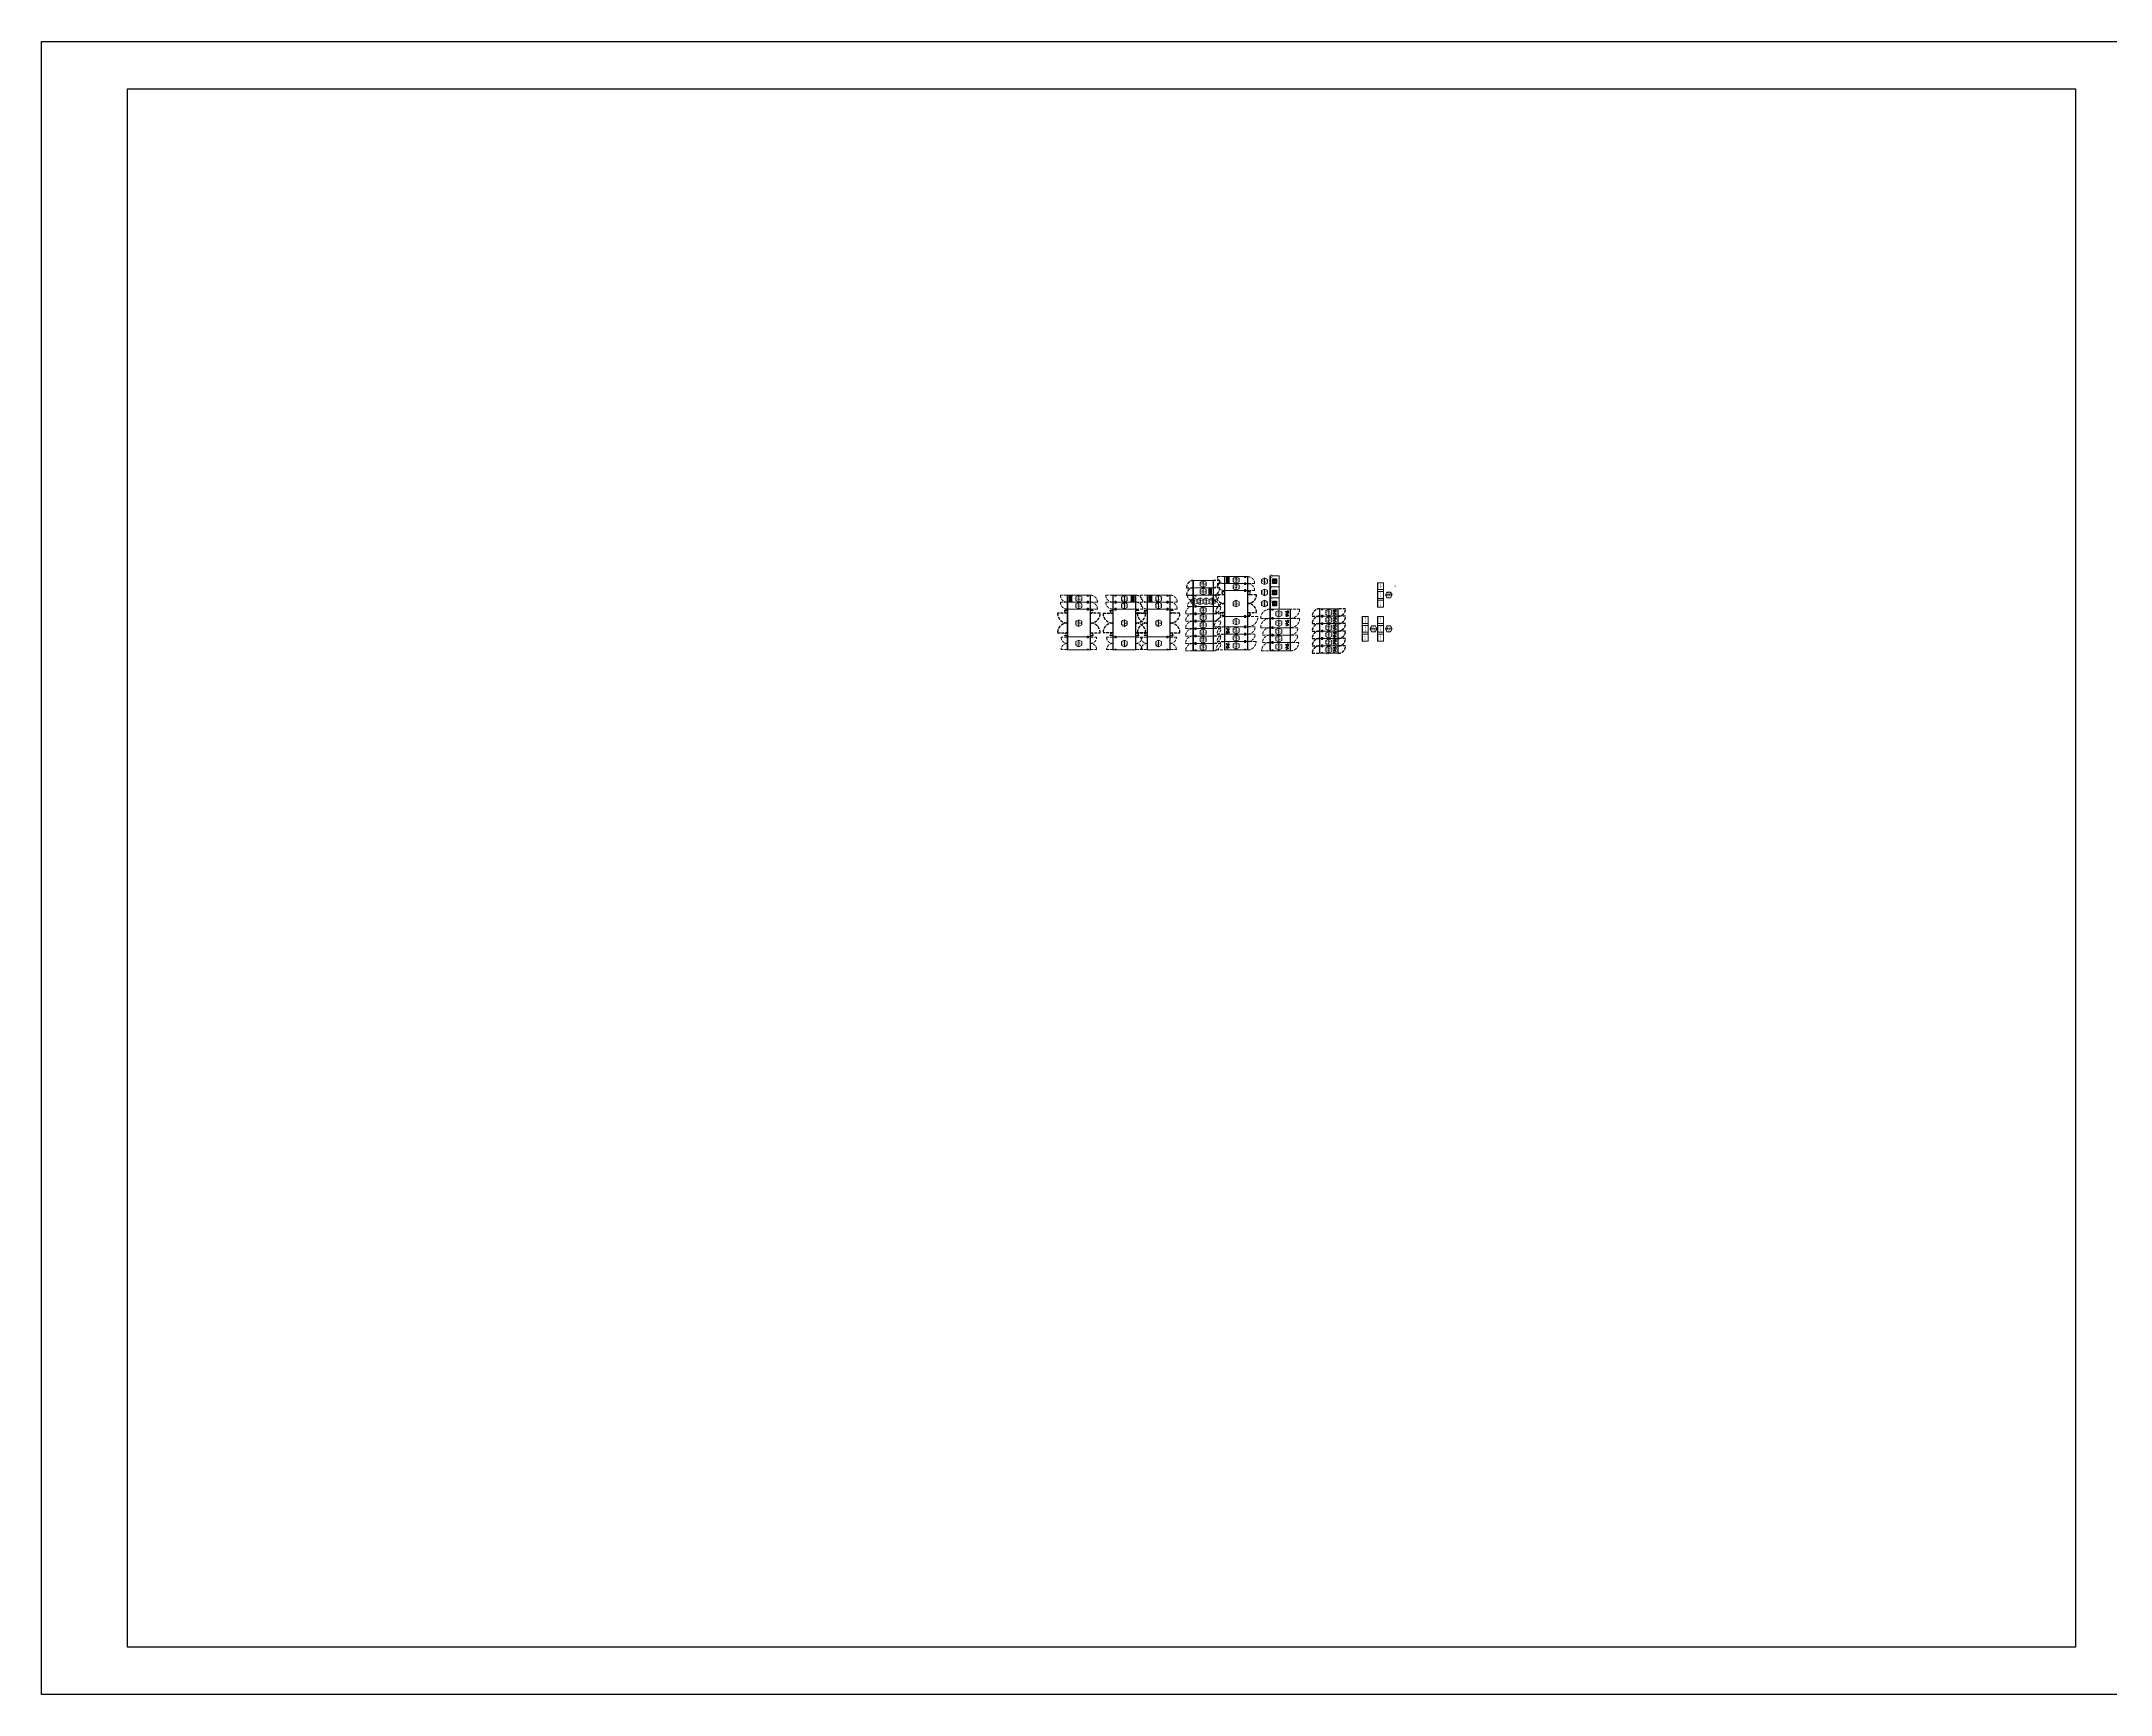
# Model space of a CAD drawing. Header units: millimetres. Extents: x 0 to 504600, y -356400 to 891000.
# Drawn here: x 0 to 223085, y 712800 to 891000 of the extents above; entities that cross this region are included whole.
import ezdxf
from ezdxf.enums import TextEntityAlignment as Align

# ---------------------------------------------------------------- set-up
doc = ezdxf.new("R2010")
doc.units = ezdxf.units.MM
doc.header["$LTSCALE"] = 150
doc.linetypes.add('D1', pattern=[3, 1, -1, 1])
doc.linetypes.add('LH2', pattern=[2.85, 2, -0.85])
doc.layers.get('Defpoints').update_dxf_attribs({"color": 150})
doc.layers.add('-----31 Base Plan Equipment', color=5, linetype='Continuous', lineweight=0)
doc.layers.add('NOPLOT', color=191, linetype='Continuous', plot=False)
doc.styles.add('ELEC', font='')
doc.styles.get('ELEC').set_extended_font_data('Dotum')

# ---------------------------------------------------------------- blocks, each defined once
blk = doc.blocks.new('A$C2e8f9a8b')
at = {"color": 0}
blk.add_line((30, 750), (30, 0), dxfattribs=at)
blk.add_lwpolyline([(650, 0), (0, 0), (0, 750), (650, 750)], close=True, dxfattribs=at)
blk = doc.blocks.new('UPS 600kV')
blk.add_line((800, 850), (-402, 850))
blk.add_lwpolyline([(798, -100), (-402, -100), (-402, 900), (798, 900)], close=True)
at = {"layer": 'NOPLOT'}
for p, q in [((-52, 199), (448, 601)), ((448, 199), (-52, 601)), ((-52, 400), (448, 400))]:
    blk.add_line(p, q, dxfattribs=at)
blk.add_lwpolyline([(448, 601), (448, 199), (-52, 199), (-52, 601)], close=True, dxfattribs=at)
at = {"layer": 'NOPLOT', "style": 'ELEC', "width": 0.85}
blk.add_text('UPS 600', height=178.2, dxfattribs=at).set_placement((-26, 731), align=Align.MIDDLE_LEFT)
blk = doc.blocks.new('900X2500')
at = {"color": 8, "linetype": 'LH2'}
for p, q in [((-3400, 0), (-2458, 0)), ((900, 900), (-42, 900))]:
    blk.add_line(p, q, dxfattribs=at)
for p, q in [((-2460, 900), (-2460, 0)), ((-210, 850), (-360, 800)), ((-360, 850), (-210, 800)), ((-210, 50), (-360, 100)), ((-360, 50), (-210, 100)), ((-40, 900), (-40, 0))]:
    blk.add_line(p, q)
at = {"elevation": 0}
for points in [[(-2500, 900), (-2500, 0), (0, 0), (0, 900)], [(-360, 850), (-210, 850), (-210, 800), (-360, 800)], [(-360, 50), (-210, 50), (-210, 100), (-360, 100)]]:
    blk.add_lwpolyline(points, close=True, dxfattribs=at)
at = {"color": 8, "linetype": 'LH2'}
for centre, start, end in [((-2500, 0), 90, 180), ((0, 900), 270, 0)]:
    blk.add_arc(centre, 900, start, end, dxfattribs=at)
blk = doc.blocks.new('800X2500')
at = {"color": 8, "linetype": 'LH2'}
for p, q in [((-3300, 0), (-2458, 0)), ((800, 800), (-42, 800))]:
    blk.add_line(p, q, dxfattribs=at)
for p, q in [((-2460, 800), (-2460, 0)), ((-210, 750), (-360, 700)), ((-360, 750), (-210, 700)), ((-210, 50), (-360, 100)), ((-360, 50), (-210, 100)), ((-40, 800), (-40, 0))]:
    blk.add_line(p, q)
for points in [[(-2500, 800), (-2500, 0), (0, 0), (0, 800)], [(-360, 750), (-210, 750), (-210, 700), (-360, 700)], [(-360, 50), (-210, 50), (-210, 100), (-360, 100)]]:
    blk.add_lwpolyline(points, close=True)
for centre, start, end in [((-2500, 0), 90, 180), ((0, 800), 270, 0)]:
    blk.add_arc(centre, 800, start, end, dxfattribs=at)
blk = doc.blocks.new('1100X2500')
at = {"color": 8, "linetype": 'LH2'}
for p, q in [((-3600, 0), (-2458, 0)), ((1100, 1100), (-42, 1100))]:
    blk.add_line(p, q, dxfattribs=at)
for p, q in [((-2460, 1100), (-2460, 0)), ((-210, 1050), (-360, 1000)), ((-360, 1050), (-210, 1000)), ((-210, 50), (-360, 100)), ((-360, 50), (-210, 100)), ((-40, 1100), (-40, 0))]:
    blk.add_line(p, q)
at = {"elevation": 0}
for points in [[(-2500, 1100), (-2500, 0), (0, 0), (0, 1100)], [(-360, 1050), (-210, 1050), (-210, 1000), (-360, 1000)], [(-360, 50), (-210, 50), (-210, 100), (-360, 100)]]:
    blk.add_lwpolyline(points, close=True, dxfattribs=at)
at = {"color": 8, "linetype": 'LH2'}
for centre, start, end in [((-2500, 0), 90, 180), ((0, 1100), 270, 0)]:
    blk.add_arc(centre, 1100, start, end, dxfattribs=at)
blk = doc.blocks.new('750X2500')
at = {"color": 8, "linetype": 'LH2'}
for p, q in [((-3250, 750), (-2458, 750)), ((750, 0), (-42, 0))]:
    blk.add_line(p, q, dxfattribs=at)
for p, q in [((-2460, 750), (-2460, 0)), ((-210, 700), (-360, 650)), ((-360, 700), (-210, 650)), ((-210, 50), (-360, 100)), ((-360, 50), (-210, 100)), ((-40, 750), (-40, 0))]:
    blk.add_line(p, q)
for points in [[(-2500, 750), (-2500, 0), (0, 0), (0, 750)], [(-360, 700), (-210, 700), (-210, 650), (-360, 650)], [(-360, 50), (-210, 50), (-210, 100), (-360, 100)]]:
    blk.add_lwpolyline(points, close=True)
for centre, start, end in [((-2500, 750), 180, 270), ((0, 0), 0, 90)]:
    blk.add_arc(centre, 750, start, end, dxfattribs=at)
blk = doc.blocks.new('1400X2500')
at = {"color": 8, "linetype": 'LH2'}
for p, q in [((-2500, 1360, 0), (-3160, 1360, 0)), ((-2500, 40, 0), (-3160, 40, 0)), ((0, 1360, 0), (660, 1360, 0)), ((0, 40, 0), (660, 40, 0))]:
    blk.add_line(p, q, dxfattribs=at)
for p, q in [((-2458, 0, 0), (-2458, 1400, 0)), ((-360, 1350, 0), (-210, 1300, 0)), ((-360, 1300, 0), (-210, 1350, 0)), ((-360, 100, 0), (-210, 50, 0)), ((-360, 50, 0), (-210, 100, 0)), ((-40, 0), (-40, 1400))]:
    blk.add_line(p, q)
for points in [[(0, 0), (0, 1400), (-2500, 1400), (-2500, 0)], [(-210, 1350), (-210, 1300), (-360, 1300), (-360, 1350)], [(-210, 100), (-210, 50), (-360, 50), (-360, 100)]]:
    blk.add_lwpolyline(points, close=True)
for centre, start, end in [((-2500, 1360, 0), 180, 270), ((-2500, 40, 0), 90, 180), ((0, 1360, 0), 270, 0), ((0, 40, 0), 0, 90)]:
    blk.add_arc(centre, 660, start, end, dxfattribs=at)
blk = doc.blocks.new('800x2200')
at = {"color": 8, "linetype": 'LH2'}
for p, q in [((-3000, 0), (-2158, 0)), ((800, 800), (-42, 800))]:
    blk.add_line(p, q, dxfattribs=at)
for p, q in [((-2160, 0), (-2160, 800)), ((-1990, 750), (-1840, 700)), ((-1840, 750), (-1990, 700)), ((-1990, 50), (-1840, 100)), ((-1840, 50), (-1990, 100)), ((-40, 0), (-40, 800))]:
    blk.add_line(p, q)
for points in [[(0, 0), (0, 800), (-2200, 800), (-2200, 0)], [(-1840, 750), (-1990, 750), (-1990, 700), (-1840, 700)], [(-1840, 50), (-1990, 50), (-1990, 100), (-1840, 100)]]:
    blk.add_lwpolyline(points, close=True)
for centre, start, end in [((-2200, 0), 90, 180), ((0, 800), 270, 0)]:
    blk.add_arc(centre, 800, start, end, dxfattribs=at)
blk = doc.blocks.new('900x2200')
at = {"color": 8, "linetype": 'LH2'}
for p, q in [((-3100, 0), (-2158, 0)), ((900, 900), (-42, 900))]:
    blk.add_line(p, q, dxfattribs=at)
for p, q in [((-2160, 900), (-2160, 0)), ((-210, 850), (-360, 800)), ((-360, 850), (-210, 800)), ((-210, 50), (-360, 100)), ((-360, 50), (-210, 100)), ((-40, 900), (-40, 0))]:
    blk.add_line(p, q)
for points in [[(-2200, 900), (-2200, 0), (0, 0), (0, 900)], [(-360, 850), (-210, 850), (-210, 800), (-360, 800)], [(-360, 50), (-210, 50), (-210, 100), (-360, 100)]]:
    blk.add_lwpolyline(points, close=True)
for centre, start, end in [((-2200, 0), 90, 180), ((0, 900), 270, 0)]:
    blk.add_arc(centre, 900, start, end, dxfattribs=at)
blk = doc.blocks.new('1200X2200')
at = {"color": 8, "linetype": 'LH2'}
for p, q in [((-2800, 1200), (-2158, 1200)), ((-2800, 0), (-2158, 0)), ((600, 1200), (-42, 1200)), ((600, 0), (-42, 0))]:
    blk.add_line(p, q, dxfattribs=at)
for p, q in [((-2160, 0), (-2160, 1200)), ((-1990, 1150), (-1840, 1100)), ((-1840, 1150), (-1990, 1100)), ((-1990, 50), (-1840, 100)), ((-1840, 50), (-1990, 100)), ((-40, 0), (-40, 1200))]:
    blk.add_line(p, q)
for points in [[(0, 0), (0, 1200), (-2200, 1200), (-2200, 0)], [(-1840, 1150), (-1990, 1150), (-1990, 1100), (-1840, 1100)], [(-1840, 50), (-1990, 50), (-1990, 100), (-1840, 100)]]:
    blk.add_lwpolyline(points, close=True)
for centre, start, end in [((-2200, 1200), 180, 270), ((-2200, 0), 90, 180), ((0, 1200), 270, 0), ((0, 0), 0, 90)]:
    blk.add_arc(centre, 600, start, end, dxfattribs=at)
blk = doc.blocks.new('1000X2200')
at = {"layer": '-----31 Base Plan Equipment'}
for p, q in [((-2160, 1000), (-2160, 0)), ((-210, 950), (-360, 900)), ((-360, 950), (-210, 900)), ((-210, 50), (-360, 100)), ((-360, 50), (-210, 100)), ((-40, 1000), (-40, 0))]:
    blk.add_line(p, q, dxfattribs=at)
for points in [[(-2200, 1000), (-2200, 0), (0, 0), (0, 1000)], [(-360, 950), (-210, 950), (-210, 900), (-360, 900)], [(-360, 50), (-210, 50), (-210, 100), (-360, 100)]]:
    blk.add_lwpolyline(points, close=True, dxfattribs=at)
at = {"color": 8, "linetype": 'LH2'}
for p, q in [((-3200, 0), (-2158, 0)), ((1000, 1000), (-42, 1000))]:
    blk.add_line(p, q, dxfattribs=at)
for centre, start, end in [((-2200, 0), 90, 180), ((0, 1000), 270, 0)]:
    blk.add_arc(centre, 1000, start, end, dxfattribs=at)

msp = doc.modelspace()

# ---------------------------------------------------------------- linework, layer by layer
at = {"layer": '-----31 Base Plan Equipment'}
for p, q in [((124194, 832105), (124194, 832905)), ((126314, 832105), (126314, 832905)), ((124194, 831305), (124194, 832105)), ((126314, 831305), (126314, 832105)), ((127594, 831805), (127594, 829005)), ((129694, 831755), (129844, 831705)), ((129694, 831705), (129844, 831755)), ((130014, 831805), (130014, 829005)), ((110644, 829805), (110644, 826805)), ((112744, 829755), (112894, 829705)), ((112744, 829705), (112894, 829755)), ((113064, 829805), (113064, 826805)), ((115544, 829805), (115544, 826805)), ((115864, 829705), (115714, 829755)), ((115864, 829755), (115714, 829705)), ((117964, 829805), (117964, 826805)), ((119244, 829805), (119244, 826805)), ((121344, 829755), (121494, 829705)), ((121344, 829705), (121494, 829755)), ((121664, 829805), (121664, 826805)), ((129694, 829105), (129844, 829055)), ((129694, 829055), (129844, 829105)), ((137844, 829040), (137844, 829840)), ((137844, 828240), (137844, 829040)), ((137844, 827440), (137844, 828240)), ((138014, 829790), (138164, 829740)), ((138164, 829790), (138014, 829740)), ((138014, 829090), (138164, 829140)), ((138164, 829090), (138014, 829140)), ((138014, 828990), (138164, 828940)), ((138164, 828990), (138014, 828940)), ((138014, 828290), (138164, 828340)), ((138164, 828290), (138014, 828340)), ((138014, 828190), (138164, 828140)), ((138164, 828190), (138014, 828140)), ((139764, 829040), (139764, 829840)), ((139764, 828240), (139764, 829040)), ((139764, 827440), (139764, 828240)), ((112744, 826905), (112894, 826855)), ((112744, 826855), (112894, 826905)), ((115864, 826855), (115714, 826905)), ((115864, 826905), (115714, 826855)), ((121344, 826905), (121494, 826855)), ((121344, 826855), (121494, 826905)), ((137844, 826640), (137844, 827440)), ((137844, 825840), (137844, 826640)), ((137844, 825040), (137844, 825840)), ((138014, 827490), (138164, 827540)), ((138164, 827490), (138014, 827540)), ((138014, 827390), (138164, 827340)), ((138164, 827390), (138014, 827340)), ((138014, 826690), (138164, 826740)), ((138164, 826690), (138014, 826740)), ((138014, 826590), (138164, 826540)), ((138164, 826590), (138014, 826540)), ((138014, 825890), (138164, 825940)), ((138164, 825890), (138014, 825940)), ((138014, 825790), (138164, 825740)), ((138164, 825790), (138014, 825740)), ((139764, 826640), (139764, 827440)), ((139764, 825840), (139764, 826640)), ((139764, 825040), (139764, 825840)), ((138014, 825090), (138164, 825140)), ((138164, 825090), (138014, 825140))]:
    msp.add_line(p, q, dxfattribs=at)
for points in [[(124154, 832105), (124154, 832905), (126354, 832905), (126354, 832105)], [(124154, 831305), (124154, 832105), (126354, 832105), (126354, 831305)], [(130054, 831805), (130054, 829005), (127554, 829005), (127554, 831805)], [(129844, 831755), (129844, 831705), (129694, 831705), (129694, 831755)], [(113104, 829805), (113104, 826805), (110604, 826805), (110604, 829805)], [(112894, 829755), (112894, 829705), (112744, 829705), (112744, 829755)], [(118004, 829805), (118004, 826805), (115504, 826805), (115504, 829805)], [(115714, 829705), (115714, 829755), (115864, 829755), (115864, 829705)], [(121704, 829805), (121704, 826805), (119204, 826805), (119204, 829805)], [(121494, 829755), (121494, 829705), (121344, 829705), (121344, 829755)], [(129844, 829105), (129844, 829055), (129694, 829055), (129694, 829105)], [(139804, 829040), (139804, 829840), (137804, 829840), (137804, 829040)], [(139804, 828240), (139804, 829040), (137804, 829040), (137804, 828240)], [(139804, 827440), (139804, 828240), (137804, 828240), (137804, 827440)], [(138164, 829790), (138014, 829790), (138014, 829740), (138164, 829740)], [(138164, 829090), (138014, 829090), (138014, 829140), (138164, 829140)], [(138164, 828990), (138014, 828990), (138014, 828940), (138164, 828940)], [(138164, 828290), (138014, 828290), (138014, 828340), (138164, 828340)], [(138164, 828190), (138014, 828190), (138014, 828140), (138164, 828140)], [(112894, 826905), (112894, 826855), (112744, 826855), (112744, 826905)], [(115714, 826855), (115714, 826905), (115864, 826905), (115864, 826855)], [(121494, 826905), (121494, 826855), (121344, 826855), (121344, 826905)], [(139804, 826640), (139804, 827440), (137804, 827440), (137804, 826640)], [(139804, 825840), (139804, 826640), (137804, 826640), (137804, 825840)], [(139804, 825040), (139804, 825840), (137804, 825840), (137804, 825040)], [(138164, 827490), (138014, 827490), (138014, 827540), (138164, 827540)], [(138164, 827390), (138014, 827390), (138014, 827340), (138164, 827340)], [(138164, 826690), (138014, 826690), (138014, 826740), (138164, 826740)], [(138164, 826590), (138014, 826590), (138014, 826540), (138164, 826540)], [(138164, 825890), (138014, 825890), (138014, 825940), (138164, 825940)], [(138164, 825790), (138014, 825790), (138014, 825740), (138164, 825740)], [(138164, 825090), (138014, 825090), (138014, 825140), (138164, 825140)]]:
    msp.add_lwpolyline(points, close=True, dxfattribs=at)
for points in [[(125254, 832865), (125254, 832145), (124934, 832305), (124934, 832705), (125254, 832865), (125574, 832705), (125574, 832305), (125254, 832145)], [(128804, 833290), (128804, 832570), (129124, 832730), (129124, 833130), (128804, 833290), (128484, 833130), (128484, 832730), (128804, 832570)], [(128804, 832540), (128804, 831820), (129124, 831980), (129124, 832380), (128804, 832540), (128484, 832380), (128484, 831980), (128804, 831820)], [(131852, 832445), (131852, 833165), (131532, 833005), (131532, 832605), (131852, 832445), (132172, 832605), (132172, 833005), (131852, 833165)], [(146004, 832275), (145904, 832275)], [(111854, 831290), (111854, 830570), (112174, 830730), (112174, 831130), (111854, 831290), (111534, 831130), (111534, 830730), (111854, 830570)], [(111854, 830540), (111854, 829820), (112174, 829980), (112174, 830380), (111854, 830540), (111534, 830380), (111534, 829980), (111854, 829820)], [(116754, 831290), (116754, 830570), (117074, 830730), (117074, 831130), (116754, 831290), (116434, 831130), (116434, 830730), (116754, 830570)], [(116754, 830540), (116754, 829820), (117074, 829980), (117074, 830380), (116754, 830540), (116434, 830380), (116434, 829980), (116754, 829820)], [(120454, 831290), (120454, 830570), (120774, 830730), (120774, 831130), (120454, 831290), (120134, 831130), (120134, 830730), (120454, 830570)], [(120454, 830540), (120454, 829820), (120774, 829980), (120774, 830380), (120454, 830540), (120134, 830380), (120134, 829980), (120454, 829820)], [(125254, 832065), (125254, 831345), (124934, 831505), (124934, 831905), (125254, 832065), (125574, 831905), (125574, 831505), (125254, 831345)], [(125254, 830065), (125254, 829345), (124934, 829505), (124934, 829905), (125254, 830065), (125574, 829905), (125574, 829505), (125254, 829345)], [(128804, 830765), (128804, 830045), (129124, 830205), (129124, 830605), (128804, 830765), (128484, 830605), (128484, 830205), (128804, 830045)], [(131852, 831245), (131852, 831965), (131532, 831805), (131532, 831405), (131852, 831245), (132172, 831405), (132172, 831805), (131852, 831965)], [(131852, 830045), (131852, 830765), (131532, 830605), (131532, 830205), (131852, 830045), (132172, 830205), (132172, 830605), (131852, 830765)], [(111854, 828665), (111854, 827945), (112174, 828105), (112174, 828505), (111854, 828665), (111534, 828505), (111534, 828105), (111854, 827945)], [(116754, 828665), (116754, 827945), (117074, 828105), (117074, 828505), (116754, 828665), (116434, 828505), (116434, 828105), (116754, 827945)], [(120454, 828665), (120454, 827945), (120774, 828105), (120774, 828505), (120454, 828665), (120134, 828505), (120134, 828105), (120454, 827945)], [(125254, 829265), (125254, 828545), (124934, 828705), (124934, 829105), (125254, 829265), (125574, 829105), (125574, 828705), (125254, 828545)], [(125254, 828465), (125254, 827745), (124934, 827905), (124934, 828305), (125254, 828465), (125574, 828305), (125574, 827905), (125254, 827745)], [(125254, 827665), (125254, 826945), (124934, 827105), (124934, 827505), (125254, 827665), (125574, 827505), (125574, 827105), (125254, 826945)], [(128804, 828815), (128804, 828095), (129124, 828255), (129124, 828655), (128804, 828815), (128484, 828655), (128484, 828255), (128804, 828095)], [(128804, 827865), (128804, 827145), (129124, 827305), (129124, 827705), (128804, 827865), (128484, 827705), (128484, 827305), (128804, 827145)], [(133404, 829665), (133404, 828945), (133724, 829105), (133724, 829505), (133404, 829665), (133084, 829505), (133084, 829105), (133404, 828945)], [(133404, 828665), (133404, 827945), (133724, 828105), (133724, 828505), (133404, 828665), (133084, 828505), (133084, 828105), (133404, 827945)], [(133404, 827765), (133404, 827045), (133724, 827205), (133724, 827605), (133404, 827765), (133084, 827605), (133084, 827205), (133404, 827045)], [(138804, 829800), (138804, 829080), (139124, 829240), (139124, 829640), (138804, 829800), (138484, 829640), (138484, 829240), (138804, 829080)], [(138804, 829000), (138804, 828280), (139124, 828440), (139124, 828840), (138804, 829000), (138484, 828840), (138484, 828440), (138804, 828280)], [(138804, 828200), (138804, 827480), (139124, 827640), (139124, 828040), (138804, 828200), (138484, 828040), (138484, 827640), (138804, 827480)], [(111854, 826465), (111854, 825745), (112174, 825905), (112174, 826305), (111854, 826465), (111534, 826305), (111534, 825905), (111854, 825745)], [(116754, 826465), (116754, 825745), (117074, 825905), (117074, 826305), (116754, 826465), (116434, 826305), (116434, 825905), (116754, 825745)], [(120454, 826465), (120454, 825745), (120774, 825905), (120774, 826305), (120454, 826465), (120134, 826305), (120134, 825905), (120454, 825745)], [(125254, 826865), (125254, 826145), (124934, 826305), (124934, 826705), (125254, 826865), (125574, 826705), (125574, 826305), (125254, 826145)], [(125254, 826065), (125254, 825345), (124934, 825505), (124934, 825905), (125254, 826065), (125574, 825905), (125574, 825505), (125254, 825345)], [(128804, 827065), (128804, 826345), (129124, 826505), (129124, 826905), (128804, 827065), (128484, 826905), (128484, 826505), (128804, 826345)], [(128804, 826215), (128804, 825495), (129124, 825655), (129124, 826055), (128804, 826215), (128484, 826055), (128484, 825655), (128804, 825495)], [(133404, 826965), (133404, 826245), (133724, 826405), (133724, 826805), (133404, 826965), (133084, 826805), (133084, 826405), (133404, 826245)], [(133404, 826115), (133404, 825395), (133724, 825555), (133724, 825955), (133404, 826115), (133084, 825955), (133084, 825555), (133404, 825395)], [(138804, 827400), (138804, 826680), (139124, 826840), (139124, 827240), (138804, 827400), (138484, 827240), (138484, 826840), (138804, 826680)], [(138804, 826600), (138804, 825880), (139124, 826040), (139124, 826440), (138804, 826600), (138484, 826440), (138484, 826040), (138804, 825880)], [(138804, 825800), (138804, 825080), (139124, 825240), (139124, 825640), (138804, 825800), (138484, 825640), (138484, 825240), (138804, 825080)]]:
    msp.add_lwpolyline(points, dxfattribs=at)
at = {"layer": '-----31 Base Plan Equipment', "elevation": 0}
for points in [[(144704, 830005), (144054, 830005), (144054, 832655), (144704, 832655)], [(143054, 826355), (142404, 826355), (142404, 829005), (143054, 829005)], [(144704, 826355), (144054, 826355), (144054, 829005), (144704, 829005)]]:
    msp.add_lwpolyline(points, close=True, dxfattribs=at)
for points in [[(124294, 831015), (124294, 830295), (124614, 830455), (124614, 830855), (124294, 831015), (123974, 830855), (123974, 830455), (124294, 830295)], [(124934, 831015), (124934, 830295), (125254, 830455), (125254, 830855), (124934, 831015), (124614, 830855), (124614, 830455), (124934, 830295)], [(125574, 831015), (125574, 830295), (125894, 830455), (125894, 830855), (125574, 831015), (125254, 830855), (125254, 830455), (125574, 830295)], [(126214, 831015), (126214, 830295), (126534, 830455), (126534, 830855), (126214, 831015), (125894, 830855), (125894, 830455), (126214, 830295)], [(145624, 831330), (144904, 831330), (145063, 831650), (145464, 831650), (145624, 831330), (145464, 831010), (145063, 831010), (144904, 831330)], [(143974, 827680), (143254, 827680), (143413, 828000), (143814, 828000), (143974, 827680), (143814, 827360), (143413, 827360), (143254, 827680)], [(145624, 827680), (144904, 827680), (145063, 828000), (145464, 828000), (145624, 827680), (145464, 827360), (145063, 827360), (144904, 827680)]]:
    msp.add_lwpolyline(points, dxfattribs=at)
at = {"color": 8, "linetype": 'LH2', "elevation": 0}
for points in [[(124154, 832905, 0.3857431), (123454, 832105), (124154, 832105)], [(124154, 832105, 0.3857431), (123454, 831305), (124154, 831305)], [(127554, 831655), (127254, 831655, 0.4142136), (127554, 831355), (126604, 831355, 0.4142136), (127554, 830405, 0.4142136), (126604, 829455), (127554, 829455, 0.4142136), (127254, 829155), (127554, 829155)], [(130054, 829155), (130354, 829155, 0.4142136), (130054, 829455), (131004, 829455, 0.4142136), (130054, 830405, 0.4142136), (131004, 831355), (130054, 831355, 0.4142136), (130354, 831655), (130054, 831655)], [(110604, 829655), (110304, 829655, 0.4142136), (110604, 829355), (109554, 829355, 0.4142136), (110604, 828305, 0.4142136), (109554, 827255), (110604, 827255, 0.4142136), (110304, 826955), (110604, 826955)], [(113104, 826955), (113404, 826955, 0.4142136), (113104, 827255), (114154, 827255, 0.4142136), (113104, 828305, 0.4142136), (114154, 829355), (113104, 829355, 0.4142136), (113404, 829655), (113104, 829655)], [(115504, 826955), (115204, 826955, -0.4142136), (115504, 827255), (114454, 827255, -0.4142136), (115504, 828305, -0.4142136), (114454, 829355), (115504, 829355, -0.4142136), (115204, 829655), (115504, 829655)], [(118004, 826955), (118304, 826955, 0.4142136), (118004, 827255), (119054, 827255, 0.4142136), (118004, 828305, 0.4142136), (119054, 829355), (118004, 829355, 0.4142136), (118304, 829655), (118004, 829655)], [(119204, 826955), (118904, 826955, -0.4142136), (119204, 827255), (118154, 827255, -0.4142136), (119204, 828305, -0.4142136), (118154, 829355), (119204, 829355, -0.4142136), (118904, 829655), (119204, 829655)], [(121704, 826955), (122004, 826955, 0.4142136), (121704, 827255), (122754, 827255, 0.4142136), (121704, 828305, 0.4142136), (122754, 829355), (121704, 829355, 0.4142136), (122004, 829655), (121704, 829655)]]:
    msp.add_lwpolyline(points, format="xyb", dxfattribs=at)
at = {"color": 8, "linetype": 'LH2'}
for points in [[(126354, 832105, 0.3857431), (127054, 832905), (126354, 832905)], [(126354, 831305, 0.3857431), (127054, 832105), (126354, 832105)], [(137804, 829840, 0.4142136), (137004, 829040), (137846, 829040)], [(137804, 829040, 0.4142136), (137004, 828240), (137846, 828240)], [(137804, 828240, 0.4142136), (137004, 827440), (137846, 827440)], [(139804, 829040, 0.4142136), (140604, 829840), (139762, 829840)], [(139804, 828240, 0.4142136), (140604, 829040), (139762, 829040)], [(139804, 827440, 0.4142136), (140604, 828240), (139762, 828240)], [(137804, 827440, 0.4142136), (137004, 826640), (137846, 826640)], [(137804, 826640, 0.4142136), (137004, 825840), (137846, 825840)], [(137804, 825840, 0.4142136), (137004, 825040), (137846, 825040)], [(139804, 826640, 0.4142136), (140604, 827440), (139762, 827440)], [(139804, 825840, 0.4142136), (140604, 826640), (139762, 826640)], [(139804, 825040, 0.4142136), (140604, 825840), (139762, 825840)]]:
    msp.add_lwpolyline(points, format="xyb", dxfattribs=at)
at = {"layer": 'Defpoints'}
for points in [[(0, 891000), (252300, 891000), (252300, 712800), (0, 712800)], [(9300, 885900), (219300, 885900), (219300, 717900), (9300, 717900)]]:
    msp.add_lwpolyline(points, close=True, dxfattribs=at)
at = {"layer": 'NOPLOT'}
for p, q in [((128054, 833230), (127754, 832630)), ((127754, 833230), (128054, 832630)), ((127904, 833230), (127904, 832630)), ((111104, 831230), (110804, 830630)), ((110804, 831230), (111104, 830630)), ((110954, 831230), (110954, 830630)), ((117504, 830630), (117804, 831230)), ((117804, 830630), (117504, 831230)), ((117654, 830630), (117654, 831230)), ((119704, 831230), (119404, 830630)), ((119404, 831230), (119704, 830630)), ((119554, 831230), (119554, 830630)), ((125852, 831405), (126152, 832005)), ((126152, 831405), (125852, 832005)), ((126002, 831405), (126002, 832005))]:
    msp.add_line(p, q, dxfattribs=at)
at = {"layer": 'NOPLOT', "linetype": 'D1'}
for p, q in [((127754, 827230), (128054, 827780)), ((127754, 827780), (128054, 827230)), ((127904, 827230), (127904, 827780)), ((134454, 829580), (134154, 829030)), ((134454, 829030), (134154, 829580)), ((134454, 828580), (134154, 828030)), ((134454, 828030), (134154, 828580)), ((134304, 829580), (134304, 829030)), ((134304, 828580), (134304, 828030)), ((139604, 829715), (139304, 829165)), ((139604, 829165), (139304, 829715)), ((139604, 828915), (139304, 828365)), ((139604, 828365), (139304, 828915)), ((139604, 828115), (139304, 827565)), ((139604, 827565), (139304, 828115)), ((139454, 829715), (139454, 829165)), ((139454, 828915), (139454, 828365)), ((139454, 828115), (139454, 827565)), ((127754, 825580), (128054, 826130)), ((127754, 826130), (128054, 825580)), ((127904, 825580), (127904, 826130)), ((134454, 826030), (134154, 825480)), ((134454, 825480), (134154, 826030)), ((134304, 826030), (134304, 825480)), ((139604, 827315), (139304, 826765)), ((139604, 826765), (139304, 827315)), ((139604, 826515), (139304, 825965)), ((139604, 825965), (139304, 826515)), ((139604, 825715), (139304, 825165)), ((139604, 825165), (139304, 825715)), ((139454, 827315), (139454, 826765)), ((139454, 826515), (139454, 825965)), ((139454, 825715), (139454, 825165))]:
    msp.add_line(p, q, dxfattribs=at)
at = {"layer": 'NOPLOT', "elevation": 0}
for points in [[(128054, 833230), (127754, 833230), (127754, 832630), (128054, 832630)], [(111104, 831230), (110804, 831230), (110804, 830630), (111104, 830630)], [(117504, 830630), (117804, 830630), (117804, 831230), (117504, 831230)], [(119704, 831230), (119404, 831230), (119404, 830630), (119704, 830630)]]:
    msp.add_lwpolyline(points, close=True, dxfattribs=at)
at = {"layer": 'NOPLOT'}
msp.add_lwpolyline([(125852, 831405), (126152, 831405), (126152, 832005), (125852, 832005)], close=True, dxfattribs=at)
at = {"layer": 'NOPLOT', "linetype": 'D1'}
for points in [[(128054, 827230), (128054, 827780), (127754, 827780), (127754, 827230)], [(134154, 829580), (134154, 829030), (134454, 829030), (134454, 829580)], [(134154, 828580), (134154, 828030), (134454, 828030), (134454, 828580)], [(139304, 829715), (139304, 829165), (139604, 829165), (139604, 829715)], [(139304, 828915), (139304, 828365), (139604, 828365), (139604, 828915)], [(139304, 828115), (139304, 827565), (139604, 827565), (139604, 828115)], [(128054, 825580), (128054, 826130), (127754, 826130), (127754, 825580)], [(134154, 826030), (134154, 825480), (134454, 825480), (134454, 826030)], [(139304, 827315), (139304, 826765), (139604, 826765), (139604, 827315)], [(139304, 826515), (139304, 825965), (139604, 825965), (139604, 826515)], [(139304, 825715), (139304, 825165), (139604, 825165), (139604, 825715)]]:
    msp.add_lwpolyline(points, close=True, dxfattribs=at)

# ---------------------------------------------------------------- block references
at = {"layer": '-----31 Base Plan Equipment'}
for name, p in [('750X2500', (130054, 832555)), ('750X2500', (130054, 831805)), ('A$C2e8f9a8b', (144054, 831905, 0)), ('750X2500', (113104, 830555)), ('750X2500', (113104, 829805)), ('750X2500', (121704, 830555)), ('750X2500', (121704, 829805)), ('800x2200', (126354, 829305)), ('A$C2e8f9a8b', (144054, 830955, 0)), ('A$C2e8f9a8b', (144054, 830005, 0)), ('800x2200', (126354, 828505)), ('800x2200', (126354, 827705)), ('800x2200', (126354, 826905)), ('1100X2500', (130054, 827905)), ('800X2500', (130054, 827105)), ('800x2200', (134654, 827005)), ('A$C2e8f9a8b', (142404, 828255, 0)), ('A$C2e8f9a8b', (142404, 827305, 0)), ('A$C2e8f9a8b', (144054, 828255, 0)), ('A$C2e8f9a8b', (144054, 827305, 0)), ('1400X2500', (113104, 825405)), ('1400X2500', (121704, 825405)), ('800x2200', (126354, 826105)), ('800x2200', (126354, 825305)), ('900X2500', (130054, 825405)), ('800X2500', (130054, 826305)), ('800x2200', (134654, 826205)), ('A$C2e8f9a8b', (142404, 826355, 0)), ('A$C2e8f9a8b', (144054, 826355, 0))]:
    msp.add_blockref(name, p, dxfattribs=at)
for name, p, rotation in [('UPS 600kV', (133354, 832607), 90), ('UPS 600kV', (133354, 831407), 90), ('750X2500', (115504, 831305), 180), ('750X2500', (115504, 830555), 180), ('UPS 600kV', (133354, 830207), 90), ('1000X2200', (132454, 829805), 180), ('1000X2200', (132454, 828805), 180), ('1400X2500', (115504, 826805), 180), ('900x2200', (132454, 826205), 180)]:
    msp.add_blockref(name, p, dxfattribs=dict(at, rotation=rotation))
at = {"layer": '-----31 Base Plan Equipment', "linetype": 'LH2'}
msp.add_blockref('1200X2200', (126354, 830105), dxfattribs=at)

# ---------------------------------------------------------------- texts
at = {"layer": '-----31 Base Plan Equipment', "style": 'ELEC'}
for s, height, rotation, width, p in [('3A-1', 200, 270, 0.7, (125094, 832505)), ('RF', 200, 270, 0.7, (125414, 832505)), ('CR-2-1', 200, 270, 0.7, (128652, 832900)), ('CR-2-PT', 200, 270, 0.7, (128652, 832150)), ('HV', 200, 270, 0.7, (128955, 832947)), ('HV', 200, 270, 0.7, (128955, 832197)), ('UPS', 200, 90, 0.7, (131701, 832789)), ('CR-2-3', 200, 90, 0.7, (131985, 832810)), ('Battery Rack #2', 100, 270, 0.6, (144407, 832283, 0)), ('CR-5-1', 200, 270, 0.7, (111702, 830900)), ('CR-5-PT', 200, 270, 0.7, (111702, 830150)), ('HV', 200, 270, 0.7, (112005, 830947)), ('HV', 200, 270, 0.7, (112005, 830197)), ('CR-4-1', 200, 270, 0.7, (116602, 830900)), ('CR-4-PT', 200, 270, 0.7, (116602, 830150)), ('HV', 200, 270, 0.7, (116905, 830947)), ('HV', 200, 270, 0.7, (116905, 830197)), ('CR-3-1', 200, 270, 0.7, (120302, 830900)), ('CR-3-PT', 200, 270, 0.7, (120302, 830150)), ('HV', 200, 270, 0.7, (120605, 830947)), ('HV', 200, 270, 0.7, (120605, 830197)), ('CR-5-1', 200, 270, 0.7, (124160, 830634)), ('SC', 200, 270, 0.7, (124445, 830666)), ('CR-4-1', 200, 270, 0.7, (124800, 830634)), ('SC', 200, 270, 0.7, (125085, 830666)), ('3A', 200, 270, 0.7, (125094, 831705)), ('CR-5-3', 200, 270, 0.7, (125120, 829710)), ('RF', 200, 270, 0.7, (125414, 831705)), ('CR-3-1', 200, 270, 0.7, (125440, 830634)), ('SC', 200, 270, 0.7, (125725, 830666)), ('CR-2-1', 200, 270, 0.7, (126080, 830634)), ('SC', 200, 270, 0.7, (126365, 830666)), ('CR-2-1', 200, 270, 0.7, (128645, 830372)), ('TR', 200, 270, 0.7, (128955, 830417)), ('UPS', 200, 90, 0.7, (131701, 831589)), ('UPS', 200, 90, 0.7, (131701, 830389)), ('CR-2-2', 200, 90, 0.7, (131985, 831610)), ('CR-2-1', 200, 90, 0.7, (131985, 830410)), ('Junction Box', 100, 270, 0.6, (144376, 830380, 0)), ('Battery Rack #1', 100, 270, 0.6, (144407, 831321, 0)), ('CR-5-1', 200, 270, 0.7, (111695, 828272)), ('TR', 200, 270, 0.7, (112005, 828317)), ('CR-4-1', 200, 270, 0.7, (116595, 828272)), ('TR', 200, 270, 0.7, (116905, 828317)), ('CR-3-1', 200, 270, 0.7, (120295, 828272)), ('TR', 200, 270, 0.7, (120605, 828317)), ('CR-5-2', 200, 270, 0.7, (125120, 828910)), ('CR-4-3', 200, 270, 0.7, (125120, 828110)), ('LV', 200, 270, 0.7, (125405, 829731)), ('LV', 200, 270, 0.7, (125405, 828931)), ('LV', 200, 270, 0.7, (125405, 828131)), ('CR-2-1', 200, 270, 0.7, (128670, 828434)), ('CR-2-2', 200, 270, 0.7, (128670, 827484)), ('LV', 200, 270, 0.7, (128955, 828481)), ('CR-2-9', 200, 270, 0.7, (133270, 829284)), ('CR-2-8', 200, 270, 0.7, (133270, 828284)), ('CR-2-7', 200, 270, 0.7, (133270, 827384)), ('LV', 200, 270, 0.7, (133555, 829331)), ('LV', 200, 270, 0.7, (133555, 828331)), ('CRB-1-7', 200, 270, 0.7, (138670, 829419)), ('CRB-1-8', 200, 270, 0.7, (138670, 828619)), ('CRB-1-9', 200, 270, 0.7, (138670, 827819)), ('LV', 200, 270, 0.7, (138955, 829451)), ('LV', 200, 270, 0.7, (138955, 828651)), ('LV', 200, 270, 0.7, (138955, 827851)), ('Battery Rack #2', 100, 270, 0.6, (142757, 828633, 0)), ('Battery Rack #1', 100, 270, 0.6, (142757, 827671, 0)), ('Battery Rack #2', 100, 270, 0.6, (144407, 828633, 0)), ('Battery Rack #1', 100, 270, 0.6, (144407, 827671, 0)), ('CR-5-1', 200, 270, 0.7, (111720, 826084)), ('LV', 200, 270, 0.7, (112005, 826116)), ('CR-4-1', 200, 270, 0.7, (116620, 826084)), ('LV', 200, 270, 0.7, (116905, 826116)), ('CR-3-1', 200, 270, 0.7, (120320, 826084)), ('LV', 200, 270, 0.7, (120605, 826116)), ('CR-4-2', 200, 270, 0.7, (125120, 827310)), ('CR-3-3', 200, 270, 0.7, (125120, 826510)), ('CR-3-2', 200, 270, 0.7, (125120, 825710)), ('LV', 200, 270, 0.7, (125405, 827331)), ('LV', 200, 270, 0.7, (125405, 826531)), ('LV', 200, 270, 0.7, (125405, 825731)), ('CR-2-3', 200, 270, 0.7, (128670, 826684)), ('CR-2-4', 200, 270, 0.7, (128670, 825834)), ('LV', 200, 270, 0.7, (128955, 827516)), ('LV', 200, 270, 0.7, (128955, 826716)), ('LV', 200, 270, 0.7, (128955, 825881)), ('CR-2-6', 200, 270, 0.7, (133270, 826584)), ('CR-2-5', 200, 270, 0.7, (133270, 825734)), ('LV', 200, 270, 0.7, (133555, 827416)), ('LV', 200, 270, 0.7, (133555, 826616)), ('LV', 200, 270, 0.7, (133555, 825781)), ('CRB-1-10', 200, 270, 0.7, (138670, 827019)), ('CRB-1-11', 200, 270, 0.7, (138670, 826219)), ('CRB-1-12', 200, 270, 0.7, (138670, 825419)), ('LV', 200, 270, 0.7, (138955, 827051)), ('LV', 200, 270, 0.7, (138955, 826251)), ('LV', 200, 270, 0.7, (138955, 825451)), ('Junction Box', 100, 270, 0.6, (142726, 826730, 0)), ('Junction Box', 100, 270, 0.6, (144376, 826730, 0))]:
    msp.add_text(s, height=height, rotation=rotation, dxfattribs=dict(at, width=width)).set_placement(p, align=Align.MIDDLE_CENTER)
for s, height, width, p in [('CR-2-2', 180, 0.6, (145273, 831197, 0)), ('BAT', 200, 0.7, (145273, 831481, 0)), ('BAT', 200, 0.7, (143623, 827831, 0)), ('BAT', 200, 0.7, (145273, 827831, 0)), ('CR-2-1', 180, 0.6, (143623, 827547, 0)), ('CR-2-3', 180, 0.6, (145273, 827547, 0))]:
    msp.add_text(s, height=height, dxfattribs=dict(at, width=width)).set_placement(p, align=Align.MIDDLE_CENTER)

doc.saveas('drawing.dxf')
